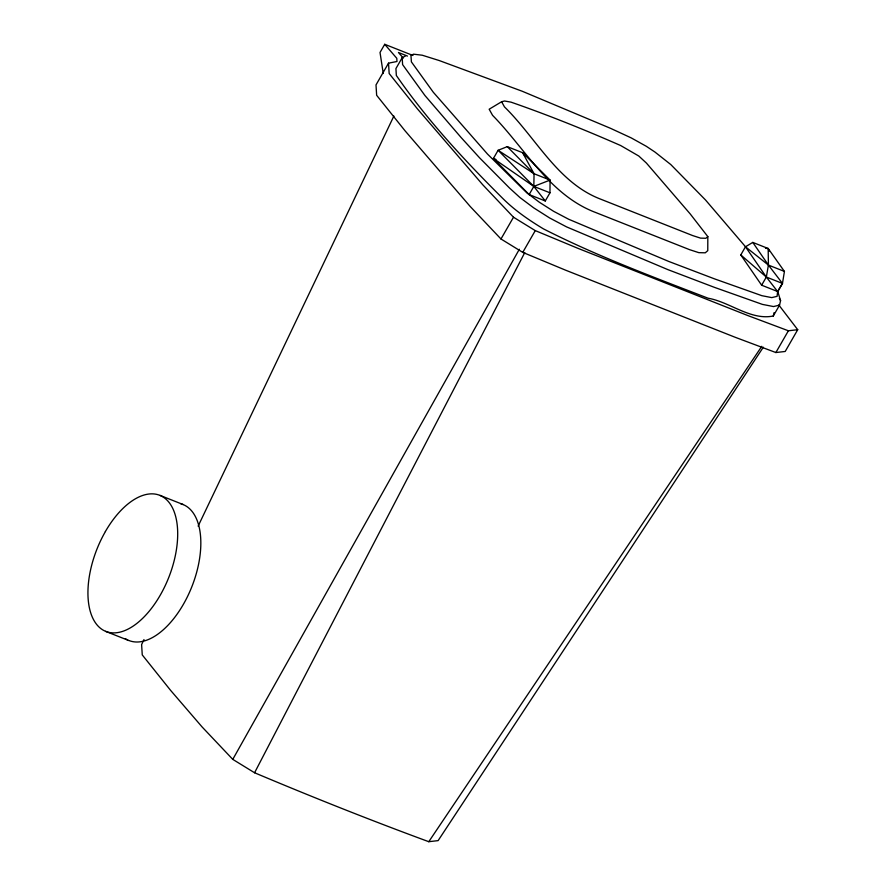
<?xml version="1.0" encoding="UTF-8"?>
<svg xmlns="http://www.w3.org/2000/svg" width="886" height="886" viewBox="0 0 886 886"><rect width="100%" height="100%" fill="white"/><g stroke="black" fill="none" stroke-linecap="round" stroke-linejoin="round"><path stroke-width="1.33" d="M707.825 236.617L707.77 250.66L705.267 252.809L698.844 252.665L689.485 249.63L595.558 212.463C549.663 195.108 525.332 148.682 492.572 115.335L489.172 109.222L501.609 101.746L504.555 101.004L511.045 102.156A552.089 125.136 29.9 0 1 620.709 145.559L638.806 156.036L646.415 163.068L690.205 213.925L707.825 236.617L705.898 238.268L700.549 238.124L692.675 235.576L599.778 198.818C557.25 182.073 535.709 137.352 504.477 106.896L501.609 101.746M745.735 247.017L705.477 199.937L670.746 164.519L654.942 152.038L646.282 146.279L631.209 137.895L610.609 128.359L522.142 91.214L439.279 60.558L422.29 55.231L413.529 54.179L410.971 55.497L411.392 61.876L433.287 92.233L487.544 154.109L526.993 192.971L529.141 194.577L545.278 200.967L549.962 192.805L550.084 180.079L522.651 152.724L507.268 146.644L498.109 150.288L493.413 158.45L529.141 194.577L539.375 202.263L553.65 211.322L568.668 219.241L668.664 261.414L714.67 278.924L761.86 295.68L771.717 297.607L777.1 296.345L777.598 291.516L766.335 277.041L745.469 246.784L752.779 242.41L768.162 248.501L784.431 271.426L782.471 283.42L777.775 291.583L761.639 285.203L740.785 254.946L745.469 246.784L768.417 265.091L782.471 283.42L777.598 291.516M529.141 194.577L533.826 186.414L534.059 173.745L522.651 152.724L524.169 154.95M405.267 56.139L402.189 57.69L395.931 68.565L396.341 75.476C427.307 120.352 464.596 160.488 503.193 198.841C515.143 210.669 529.064 220.193 543.406 228.854C596.5 255.888 652.561 276.786 708.102 298.217C729.798 301.949 750.663 320.677 773.301 316.003L774.065 312.669M773.301 316.003L779.558 305.127L780.566 300.675L778.019 292.314M143.997 639.581L141.616 644.565L142.258 654.92L170.566 690.327L202.086 726.941L232.774 759.368L254.57 772.758A1513.066 342.937 29.9 0 0 428.78 841.7L438.116 840.626L763.311 347.212M198.132 526.14L393.882 116.044M254.57 772.758L524.778 252.588M232.774 759.368L519.34 249.254M412.954 55.475L384.723 44.3L380.028 52.462L383.261 73.505M384.723 44.3L396.795 58.321L396.972 61.499L388.522 63.161L376.007 84.923L376.65 95.289L404.957 130.696L470.278 206.571L500.978 238.987L522.762 252.377L565.501 270.141L735.325 337.333L775.87 352.539L785.206 351.465L797.721 329.703L778.761 304.928M500.978 238.987L513.492 217.225L482.792 184.809L417.472 108.934L389.164 73.527L388.522 63.161M522.762 252.377L535.277 230.615L578.015 248.368L747.839 315.571L788.385 330.777L797.721 329.703M761.639 285.203L766.335 277.041L768.417 265.091L768.162 248.501L765.493 248.301M775.87 352.539L788.385 330.777M428.78 841.7L761.772 346.315M495.961 159.447L493.413 158.45L533.826 186.414L550.084 180.079L534.059 173.745L498.109 150.288L533.826 186.414L545.278 200.967M779.558 305.127L773.511 306.556L762.414 304.396L714.36 287.33L667.944 269.654L566.575 226.894L549.663 217.978L533.627 207.8L519.938 197.534L509.45 187.965L479.514 157.752L461.141 137.563L424.926 95.5L402.598 64.6L402.189 57.69M407.46 56.073L398.467 52.507L403.307 58.144M784.431 271.426L768.417 265.091L752.779 242.41M782.471 283.42L766.335 277.041L740.785 254.946M533.826 186.414L549.962 192.805M160.056 495.396L183.192 504.555M105.578 631.353L128.714 640.512M513.492 217.225L535.277 230.615M507.268 146.644L534.059 173.745M777.155 290.686L777.775 291.583M779.348 298.383L780.566 300.675M768.162 248.501L769.181 250.993M180.799 503.769A73.173 38.607 -68.4 0 1 192.495 585.059A73.173 38.607 -68.4 0 1 128.725 640.423M127.584 639.913A73.173 38.607 -68.4 0 1 125.369 638.651M105.39 531.522A73.173 38.607 -68.4 0 1 168.34 501.565A73.173 38.607 -68.4 0 1 160.222 595.215A73.173 38.607 -68.4 0 1 97.283 625.195A73.173 38.607 -68.4 0 1 105.412 531.545"/></g></svg>
